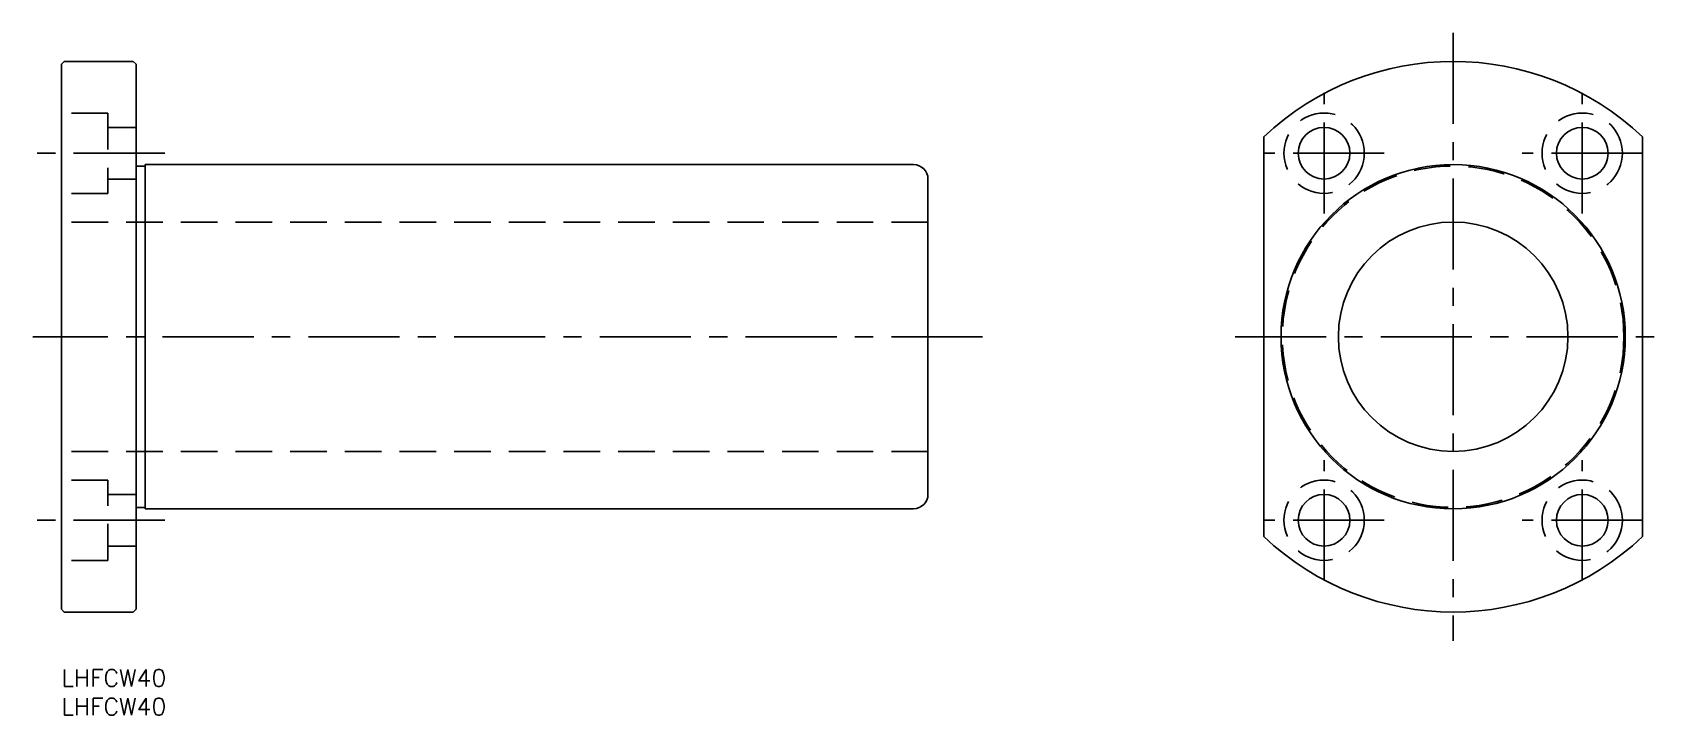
# Model space of a CAD drawing. Extents: x -5 to 281, y -8 to 111.
import ezdxf

# ---------------------------------------------------------------- set-up
doc = ezdxf.new("R2010")
doc.units = 0
doc.header["$LTSCALE"] = 0.5
doc.linetypes.add('CENTER', pattern=[50.8, 31.75, -6.35, 6.35, -6.35])
doc.linetypes.add('DASHED', pattern=[19.05, 12.7, -6.35])
for name, color, linetype in [('MSM_CENTER', 1, 'CENTER'), ('MSM_CONTINUOUS', 7, 'CONTINUOUS'), ('MSM_DASHED', 4, 'DASHED'), ('MSM_PART_NUMBER', 7, 'CONTINUOUS')]:
    doc.layers.add(name, color=color, linetype=linetype)
doc.styles.get("Standard").update_dxf_attribs({"font": 'txt.shx', "height": 3, "bigfont": 'bigfont.shx'})

# ---------------------------------------------------------------- blocks, each defined once
blk = doc.blocks.new('*U26')
at = {"layer": 'MSM_PART_NUMBER'}
blk.add_text('LHFCW40', height=3, dxfattribs=at).set_placement((0, -3))
blk = doc.blocks.new('*U27')
at = {"layer": 'MSM_PART_NUMBER'}
blk.add_text('LHFCW40', height=3, dxfattribs=at).set_placement((0, -8))

msp = doc.modelspace()

# ---------------------------------------------------------------- linework, layer by layer
at = {"layer": 'MSM_CENTER'}
for p, q in [((242.52, 111), (242.52, 5)), ((220.02, 79.5), (220.02, 100.5)), ((265.02, 79.5), (265.02, 100.5)), ((18, 90), (-5, 90)), ((230.52, 90), (209.52, 90)), ((275.52, 90), (254.52, 90)), ((160.5, 58), (-5, 58)), ((204.52, 58), (280.52, 58)), ((220.02, 15.5), (220.02, 36.5)), ((265.02, 15.5), (265.02, 36.5)), ((18, 26), (-5, 26)), ((230.52, 26), (209.52, 26)), ((275.52, 26), (254.52, 26))]:
    msp.add_line(p, q, dxfattribs=at)
at = {"layer": 'MSM_CONTINUOUS'}
for p, q in [((0, 105.5), (0.5, 106)), ((12.5, 106), (0.5, 106)), ((12.5, 106), (13, 105.5)), ((0, 10.5), (0, 105.5)), ((13, 10.5), (13, 105.5)), ((209.52, 92.86), (209.52, 23.14)), ((275.52, 92.86), (275.52, 23.14)), ((13, 87.75), (14.6, 87.75)), ((14.6, 88), (148.5, 88)), ((14.6, 28), (14.6, 88)), ((151, 30.5), (151, 85.5)), ((13, 28.25), (14.6, 28.25)), ((14.6, 28), (148.5, 28)), ((0.5, 10), (0, 10.5)), ((12.5, 10), (0.5, 10)), ((12.5, 10), (13, 10.5))]:
    msp.add_line(p, q, dxfattribs=at)
for centre, radius in [((220.02, 90), 4.5), ((265.02, 90), 4.5), ((242.52, 58), 30), ((242.52, 58), 20), ((220.02, 26), 4.5), ((265.02, 26), 4.5)]:
    msp.add_circle(centre, radius, dxfattribs=at)
for centre, radius, start, end in [((242.52, 58), 48, 46.5675, 133.4325), ((148.5, 85.5), 2.5, 0, 90), ((148.5, 30.5), 2.5, 270, 0), ((242.52, 58), 48, 226.5675, 313.4325)]:
    msp.add_arc(centre, radius, start, end, dxfattribs=at)
at = {"layer": 'MSM_DASHED'}
for p, q in [((8.1, 97), (0, 97)), ((8.1, 97), (8.1, 83)), ((13, 94.5), (8.1, 94.5)), ((8.1, 83), (0, 83)), ((13, 85.5), (8.1, 85.5)), ((151, 78), (0, 78)), ((151, 38), (0, 38)), ((8.1, 33), (0, 33)), ((8.1, 19), (8.1, 33)), ((13, 30.5), (8.1, 30.5)), ((13, 21.5), (8.1, 21.5)), ((8.1, 19), (0, 19))]:
    msp.add_line(p, q, dxfattribs=at)
for centre, radius in [((220.02, 90), 7), ((265.02, 90), 7), ((242.52, 58), 29.75), ((220.02, 26), 7), ((265.02, 26), 7)]:
    msp.add_circle(centre, radius, dxfattribs=at)

# ---------------------------------------------------------------- block references
at = {"layer": 'MSM_CONTINUOUS'}
for name in ['*U26', '*U27']:
    msp.add_blockref(name, (0, 0), dxfattribs=at)

doc.saveas('drawing.dxf')
